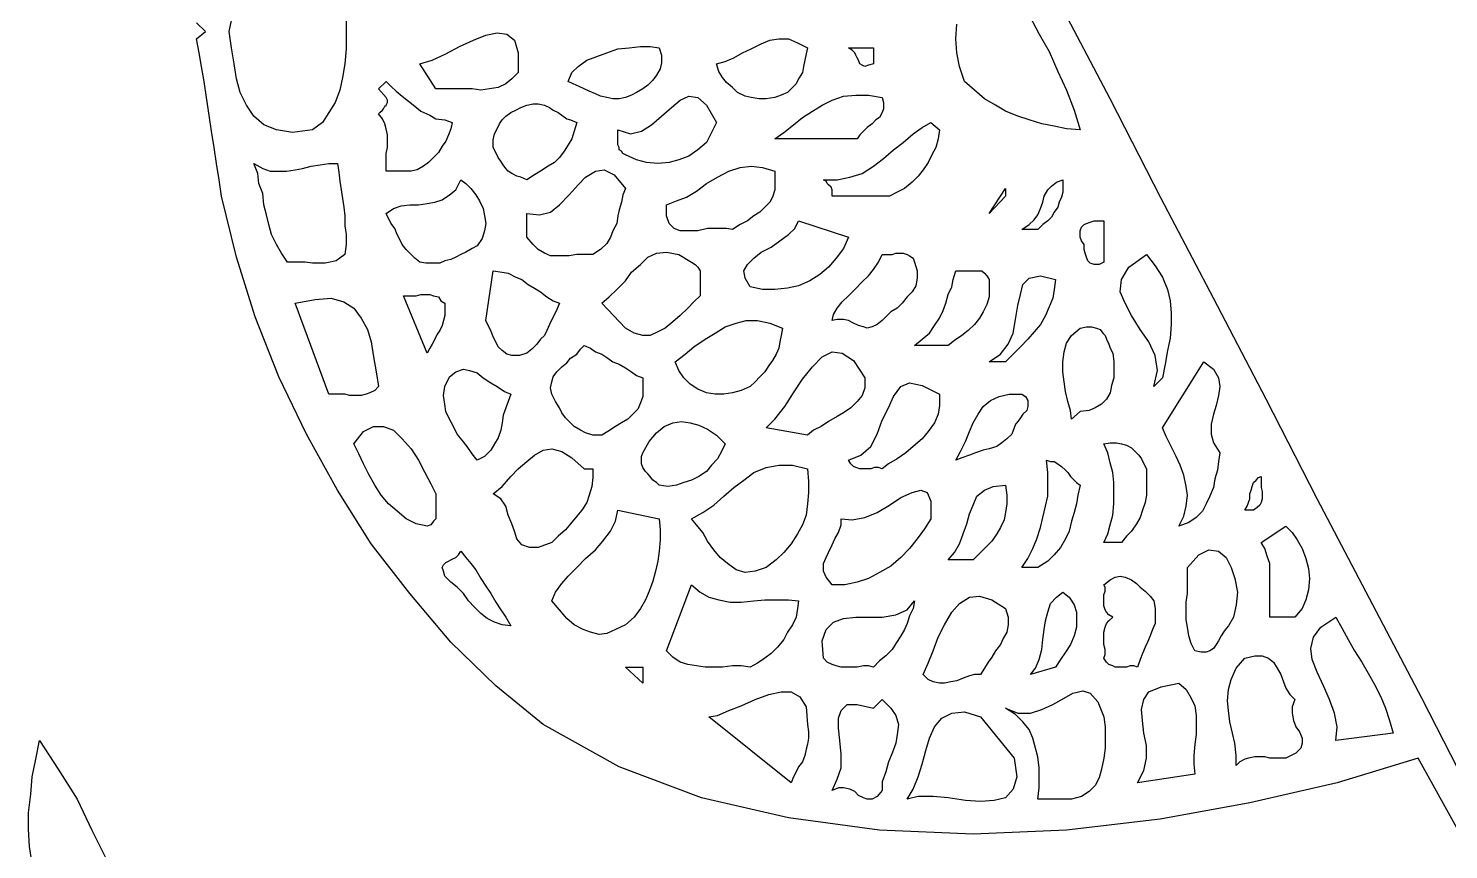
# Model space of a CAD drawing. Extents: x 0.02 to 6.9, y 0.03 to 9.01.
# Drawn here: x 4.54 to 5.679, y 0.998 to 1.657 of the extents above; entities that cross this region are included whole.
import ezdxf

# ---------------------------------------------------------------- set-up
doc = ezdxf.new("R2010")
doc.units = 0
doc.layers.add('1', color=7, linetype='Continuous')

msp = doc.modelspace()

# ---------------------------------------------------------------- linework, layer by layer
for points in [[(5.686, 1.016), (5.655, 1.072), (5.59, 1.052), (5.52, 1.036), (5.448, 1.023), (5.373, 1.014), (5.298, 1.011), (5.223, 1.014), (5.15, 1.024), (5.08, 1.04), (5.014, 1.065), (4.953, 1.099), (4.915, 1.13), (4.879, 1.165), (4.846, 1.204), (4.815, 1.244), (4.788, 1.287), (4.763, 1.332), (4.741, 1.378), (4.722, 1.426), (4.707, 1.474), (4.695, 1.523), (4.693, 1.536), (4.691, 1.549), (4.689, 1.562), (4.687, 1.575), (4.685, 1.588), (4.683, 1.602), (4.681, 1.615), (4.679, 1.627), (4.677, 1.638), (4.675, 1.649), (4.682, 1.655), (4.675, 1.662)], [(4.543, 0.987), (4.541, 1.001), (4.54, 1.015), (4.54, 1.028), (4.542, 1.043), (4.543, 1.057), (4.546, 1.071), (4.549, 1.086), (4.564, 1.063), (4.579, 1.039), (4.591, 1.014), (4.604, 0.988)]]:
    msp.add_lwpolyline(points)
at = {"layer": '1'}
for points in [[(4.795, 1.664), (4.795, 1.652), (4.795, 1.641), (4.794, 1.629), (4.792, 1.618), (4.79, 1.608), (4.786, 1.598), (4.781, 1.59), (4.776, 1.582), (4.768, 1.576), (4.752, 1.574), (4.739, 1.576), (4.729, 1.58), (4.721, 1.587), (4.715, 1.596), (4.71, 1.606), (4.707, 1.617), (4.705, 1.629), (4.703, 1.642), (4.701, 1.655), (4.708, 1.688)], [(5.699, 1.04), (5.658, 1.12), (5.616, 1.2), (5.574, 1.28), (5.533, 1.36), (5.491, 1.441), (5.449, 1.521), (5.408, 1.601), (5.366, 1.681)], [(5.343, 1.668), (5.351, 1.653), (5.359, 1.639), (5.366, 1.623), (5.373, 1.608), (5.379, 1.592), (5.384, 1.576), (5.373, 1.577), (5.363, 1.579), (5.353, 1.581), (5.343, 1.584), (5.334, 1.587), (5.324, 1.591), (5.316, 1.596), (5.307, 1.601), (5.299, 1.608), (5.291, 1.615), (5.287, 1.627), (5.285, 1.638), (5.284, 1.649), (5.285, 1.661)], [(4.933, 1.622), (4.928, 1.617), (4.923, 1.613), (4.917, 1.61), (4.91, 1.609), (4.903, 1.608), (4.896, 1.609), (4.889, 1.609), (4.881, 1.609), (4.874, 1.609), (4.867, 1.609), (4.854, 1.629), (4.864, 1.632), (4.875, 1.637), (4.886, 1.643), (4.897, 1.648), (4.907, 1.652), (4.916, 1.654), (4.924, 1.653), (4.93, 1.648), (4.933, 1.638), (4.933, 1.622)], [(5.046, 1.642), (5.048, 1.636), (5.048, 1.63), (5.047, 1.625), (5.044, 1.62), (5.041, 1.616), (5.037, 1.612), (5.033, 1.609), (5.028, 1.606), (5.024, 1.604), (5.019, 1.602), (5.014, 1.601), (5.009, 1.601), (5.004, 1.602), (4.999, 1.603), (4.995, 1.605), (4.99, 1.607), (4.986, 1.609), (4.982, 1.611), (4.977, 1.613), (4.973, 1.615), (4.976, 1.622), (4.981, 1.627), (4.988, 1.632), (4.996, 1.635), (5.004, 1.638), (5.013, 1.641), (5.022, 1.642), (5.031, 1.643), (5.039, 1.643), (5.046, 1.642)], [(5.165, 1.642), (5.164, 1.637), (5.163, 1.632), (5.162, 1.627), (5.161, 1.622), (5.158, 1.617), (5.156, 1.613), (5.152, 1.609), (5.149, 1.606), (5.144, 1.604), (5.139, 1.602), (5.132, 1.601), (5.126, 1.601), (5.12, 1.602), (5.115, 1.603), (5.109, 1.606), (5.105, 1.61), (5.1, 1.614), (5.097, 1.618), (5.094, 1.623), (5.092, 1.629), (5.099, 1.631), (5.106, 1.634), (5.113, 1.638), (5.12, 1.641), (5.128, 1.645), (5.135, 1.648), (5.142, 1.649), (5.15, 1.649), (5.157, 1.646), (5.165, 1.642)], [(5.218, 1.629), (5.214, 1.628), (5.211, 1.627), (5.209, 1.628), (5.207, 1.629), (5.206, 1.632), (5.205, 1.634), (5.204, 1.636), (5.203, 1.638), (5.201, 1.64), (5.198, 1.642), (5.218, 1.642), (5.218, 1.629)], [(4.88, 1.582), (4.879, 1.577), (4.877, 1.572), (4.875, 1.567), (4.872, 1.563), (4.869, 1.558), (4.865, 1.554), (4.861, 1.55), (4.857, 1.547), (4.852, 1.544), (4.847, 1.543), (4.827, 1.543), (4.827, 1.547), (4.827, 1.552), (4.827, 1.557), (4.828, 1.562), (4.828, 1.567), (4.828, 1.572), (4.827, 1.577), (4.826, 1.581), (4.824, 1.585), (4.821, 1.589), (4.822, 1.59), (4.824, 1.592), (4.825, 1.593), (4.826, 1.595), (4.827, 1.596), (4.828, 1.598), (4.828, 1.6), (4.827, 1.602), (4.821, 1.609), (4.827, 1.615), (4.831, 1.611), (4.835, 1.607), (4.84, 1.603), (4.845, 1.599), (4.85, 1.595), (4.855, 1.591), (4.862, 1.588), (4.867, 1.585), (4.874, 1.584), (4.88, 1.582)], [(4.98, 1.582), (4.978, 1.575), (4.976, 1.569), (4.973, 1.564), (4.97, 1.559), (4.966, 1.554), (4.962, 1.55), (4.957, 1.547), (4.951, 1.543), (4.946, 1.54), (4.94, 1.536), (4.935, 1.538), (4.932, 1.539), (4.928, 1.541), (4.925, 1.543), (4.923, 1.545), (4.921, 1.548), (4.919, 1.551), (4.917, 1.554), (4.915, 1.558), (4.913, 1.562), (4.913, 1.568), (4.914, 1.573), (4.916, 1.577), (4.918, 1.581), (4.92, 1.584), (4.923, 1.587), (4.927, 1.59), (4.931, 1.592), (4.935, 1.594), (4.94, 1.596), (4.945, 1.597), (4.949, 1.597), (4.954, 1.596), (4.958, 1.594), (4.961, 1.592), (4.965, 1.59), (4.968, 1.588), (4.972, 1.585), (4.975, 1.584), (4.98, 1.582)], [(5.092, 1.582), (5.088, 1.574), (5.084, 1.566), (5.077, 1.56), (5.07, 1.555), (5.062, 1.552), (5.054, 1.55), (5.045, 1.549), (5.036, 1.55), (5.028, 1.552), (5.019, 1.556), (5.017, 1.557), (5.016, 1.559), (5.014, 1.56), (5.014, 1.562), (5.013, 1.564), (5.013, 1.567), (5.013, 1.57), (5.013, 1.573), (5.013, 1.576), (5.023, 1.573), (5.032, 1.575), (5.04, 1.58), (5.048, 1.587), (5.056, 1.594), (5.063, 1.6), (5.07, 1.603), (5.077, 1.602), (5.084, 1.596), (5.092, 1.582)], [(5.225, 1.602), (5.226, 1.598), (5.226, 1.593), (5.225, 1.59), (5.223, 1.586), (5.22, 1.584), (5.217, 1.581), (5.213, 1.578), (5.21, 1.575), (5.207, 1.572), (5.205, 1.569), (5.139, 1.569), (5.146, 1.574), (5.154, 1.58), (5.161, 1.586), (5.169, 1.591), (5.177, 1.596), (5.185, 1.6), (5.194, 1.603), (5.204, 1.604), (5.214, 1.604), (5.225, 1.602)], [(5.271, 1.576), (5.27, 1.569), (5.268, 1.562), (5.265, 1.556), (5.262, 1.55), (5.258, 1.544), (5.254, 1.539), (5.249, 1.534), (5.243, 1.529), (5.237, 1.526), (5.231, 1.523), (5.185, 1.523), (5.185, 1.525), (5.185, 1.527), (5.185, 1.528), (5.184, 1.53), (5.182, 1.532), (5.181, 1.533), (5.18, 1.535), (5.178, 1.536), (5.189, 1.536), (5.199, 1.538), (5.209, 1.541), (5.218, 1.547), (5.226, 1.553), (5.234, 1.56), (5.242, 1.566), (5.25, 1.573), (5.257, 1.578), (5.264, 1.582), (5.271, 1.576)], [(4.788, 1.549), (4.789, 1.542), (4.79, 1.535), (4.791, 1.528), (4.792, 1.521), (4.793, 1.514), (4.794, 1.507), (4.794, 1.499), (4.795, 1.492), (4.795, 1.484), (4.794, 1.476), (4.79, 1.473), (4.787, 1.471), (4.782, 1.47), (4.778, 1.469), (4.773, 1.469), (4.768, 1.469), (4.762, 1.47), (4.757, 1.47), (4.752, 1.47), (4.748, 1.47), (4.743, 1.477), (4.739, 1.484), (4.735, 1.492), (4.733, 1.5), (4.731, 1.508), (4.729, 1.516), (4.728, 1.525), (4.725, 1.533), (4.724, 1.541), (4.721, 1.549), (4.728, 1.545), (4.734, 1.543), (4.74, 1.543), (4.747, 1.543), (4.754, 1.544), (4.76, 1.545), (4.767, 1.547), (4.774, 1.548), (4.781, 1.549), (4.788, 1.549)], [(5.019, 1.529), (5.017, 1.524), (5.016, 1.518), (5.014, 1.512), (5.013, 1.507), (5.012, 1.501), (5.009, 1.495), (5.007, 1.49), (5.004, 1.485), (4.999, 1.48), (4.993, 1.476), (4.986, 1.476), (4.98, 1.476), (4.974, 1.475), (4.968, 1.475), (4.963, 1.475), (4.959, 1.475), (4.954, 1.477), (4.949, 1.48), (4.945, 1.484), (4.94, 1.49), (4.94, 1.509), (4.95, 1.508), (4.959, 1.51), (4.966, 1.516), (4.974, 1.524), (4.981, 1.532), (4.987, 1.538), (4.995, 1.543), (5.002, 1.544), (5.01, 1.54), (5.019, 1.529)], [(5.139, 1.543), (5.139, 1.535), (5.139, 1.528), (5.137, 1.522), (5.135, 1.518), (5.131, 1.514), (5.127, 1.51), (5.122, 1.507), (5.117, 1.503), (5.111, 1.5), (5.105, 1.496), (5.1, 1.497), (5.093, 1.497), (5.085, 1.497), (5.077, 1.495), (5.07, 1.495), (5.063, 1.495), (5.058, 1.497), (5.054, 1.501), (5.052, 1.507), (5.052, 1.516), (5.06, 1.519), (5.068, 1.522), (5.076, 1.527), (5.084, 1.533), (5.093, 1.538), (5.102, 1.543), (5.111, 1.546), (5.12, 1.547), (5.129, 1.546), (5.139, 1.543)], [(4.9, 1.483), (4.896, 1.481), (4.891, 1.478), (4.887, 1.476), (4.883, 1.474), (4.879, 1.472), (4.874, 1.471), (4.87, 1.469), (4.865, 1.469), (4.859, 1.469), (4.854, 1.47), (4.85, 1.473), (4.846, 1.477), (4.843, 1.48), (4.84, 1.484), (4.838, 1.488), (4.836, 1.492), (4.834, 1.497), (4.831, 1.501), (4.829, 1.505), (4.827, 1.509), (4.833, 1.513), (4.839, 1.515), (4.846, 1.516), (4.853, 1.516), (4.86, 1.517), (4.866, 1.518), (4.872, 1.52), (4.878, 1.524), (4.883, 1.528), (4.887, 1.536), (4.891, 1.533), (4.895, 1.529), (4.899, 1.524), (4.902, 1.519), (4.905, 1.513), (4.906, 1.507), (4.907, 1.501), (4.906, 1.495), (4.904, 1.489), (4.9, 1.483)], [(5.311, 1.509), (5.324, 1.529), (5.324, 1.523), (5.311, 1.509)], [(5.37, 1.536), (5.37, 1.531), (5.37, 1.526), (5.369, 1.522), (5.367, 1.518), (5.366, 1.514), (5.363, 1.51), (5.361, 1.506), (5.358, 1.503), (5.354, 1.5), (5.35, 1.496), (5.337, 1.496), (5.343, 1.5), (5.347, 1.504), (5.35, 1.508), (5.352, 1.513), (5.354, 1.518), (5.355, 1.523), (5.358, 1.528), (5.361, 1.531), (5.365, 1.534), (5.37, 1.536)], [(5.198, 1.49), (5.194, 1.481), (5.188, 1.473), (5.182, 1.466), (5.175, 1.46), (5.167, 1.455), (5.158, 1.451), (5.149, 1.449), (5.139, 1.448), (5.129, 1.448), (5.119, 1.45), (5.115, 1.457), (5.114, 1.463), (5.117, 1.468), (5.122, 1.473), (5.128, 1.478), (5.136, 1.482), (5.143, 1.487), (5.15, 1.492), (5.155, 1.497), (5.158, 1.503), (5.198, 1.49)], [(5.403, 1.47), (5.399, 1.468), (5.395, 1.468), (5.392, 1.469), (5.39, 1.471), (5.389, 1.474), (5.388, 1.477), (5.387, 1.48), (5.387, 1.484), (5.385, 1.487), (5.384, 1.49), (5.384, 1.493), (5.384, 1.495), (5.385, 1.498), (5.387, 1.5), (5.389, 1.501), (5.392, 1.502), (5.395, 1.503), (5.398, 1.503), (5.401, 1.503), (5.403, 1.503), (5.403, 1.47)], [(5.079, 1.443), (5.074, 1.438), (5.069, 1.433), (5.063, 1.427), (5.057, 1.422), (5.051, 1.417), (5.045, 1.414), (5.039, 1.411), (5.033, 1.411), (5.026, 1.413), (5.019, 1.417), (5, 1.437), (5.006, 1.442), (5.012, 1.448), (5.019, 1.455), (5.024, 1.462), (5.031, 1.468), (5.037, 1.474), (5.044, 1.477), (5.052, 1.478), (5.062, 1.476), (5.072, 1.47), (5.075, 1.468), (5.077, 1.466), (5.079, 1.463), (5.079, 1.461), (5.079, 1.458), (5.079, 1.455), (5.079, 1.452), (5.079, 1.449), (5.079, 1.446), (5.079, 1.443)], [(5.251, 1.47), (5.253, 1.463), (5.253, 1.457), (5.252, 1.451), (5.249, 1.446), (5.245, 1.442), (5.241, 1.437), (5.237, 1.433), (5.232, 1.43), (5.228, 1.426), (5.225, 1.423), (5.221, 1.42), (5.217, 1.418), (5.213, 1.417), (5.21, 1.418), (5.206, 1.419), (5.202, 1.421), (5.198, 1.423), (5.194, 1.424), (5.189, 1.424), (5.185, 1.423), (5.186, 1.428), (5.189, 1.433), (5.193, 1.438), (5.198, 1.443), (5.203, 1.448), (5.209, 1.454), (5.214, 1.459), (5.218, 1.464), (5.222, 1.47), (5.225, 1.476), (5.228, 1.476), (5.23, 1.476), (5.233, 1.476), (5.236, 1.477), (5.24, 1.477), (5.242, 1.477), (5.245, 1.476), (5.247, 1.475), (5.25, 1.473), (5.251, 1.47)], [(5.45, 1.377), (5.443, 1.37), (5.446, 1.383), (5.444, 1.395), (5.439, 1.406), (5.432, 1.416), (5.425, 1.427), (5.42, 1.437), (5.416, 1.446), (5.417, 1.456), (5.423, 1.466), (5.437, 1.476), (5.444, 1.467), (5.45, 1.458), (5.454, 1.448), (5.456, 1.439), (5.457, 1.429), (5.457, 1.42), (5.456, 1.409), (5.454, 1.399), (5.452, 1.388), (5.45, 1.377)], [(4.966, 1.437), (4.964, 1.432), (4.962, 1.428), (4.96, 1.424), (4.958, 1.42), (4.956, 1.415), (4.954, 1.411), (4.951, 1.408), (4.948, 1.404), (4.944, 1.4), (4.94, 1.397), (4.934, 1.395), (4.928, 1.395), (4.924, 1.396), (4.92, 1.399), (4.917, 1.402), (4.915, 1.406), (4.913, 1.41), (4.911, 1.415), (4.909, 1.419), (4.907, 1.423), (4.913, 1.463), (4.92, 1.462), (4.925, 1.461), (4.931, 1.458), (4.936, 1.456), (4.941, 1.452), (4.946, 1.449), (4.951, 1.446), (4.956, 1.442), (4.961, 1.439), (4.966, 1.437)], [(5.311, 1.456), (5.311, 1.449), (5.311, 1.442), (5.309, 1.436), (5.306, 1.43), (5.303, 1.425), (5.299, 1.42), (5.294, 1.415), (5.289, 1.411), (5.283, 1.407), (5.278, 1.403), (5.251, 1.403), (5.257, 1.408), (5.263, 1.413), (5.267, 1.419), (5.271, 1.425), (5.274, 1.431), (5.276, 1.437), (5.278, 1.444), (5.281, 1.45), (5.282, 1.456), (5.284, 1.463), (5.287, 1.463), (5.29, 1.463), (5.293, 1.463), (5.296, 1.463), (5.299, 1.463), (5.302, 1.463), (5.305, 1.463), (5.307, 1.461), (5.309, 1.459), (5.311, 1.456)], [(5.364, 1.456), (5.363, 1.448), (5.362, 1.441), (5.359, 1.434), (5.356, 1.427), (5.352, 1.42), (5.347, 1.414), (5.342, 1.408), (5.336, 1.402), (5.33, 1.396), (5.324, 1.39), (5.311, 1.39), (5.32, 1.396), (5.326, 1.404), (5.33, 1.413), (5.332, 1.424), (5.334, 1.435), (5.336, 1.444), (5.338, 1.452), (5.343, 1.457), (5.352, 1.459), (5.364, 1.456)], [(4.821, 1.37), (4.818, 1.367), (4.814, 1.365), (4.811, 1.364), (4.807, 1.363), (4.802, 1.363), (4.798, 1.363), (4.794, 1.364), (4.789, 1.364), (4.785, 1.364), (4.781, 1.364), (4.754, 1.437), (4.77, 1.44), (4.783, 1.441), (4.793, 1.438), (4.801, 1.433), (4.807, 1.425), (4.812, 1.416), (4.815, 1.406), (4.817, 1.394), (4.819, 1.382), (4.821, 1.37)], [(4.874, 1.437), (4.874, 1.432), (4.874, 1.427), (4.873, 1.423), (4.872, 1.419), (4.87, 1.415), (4.868, 1.412), (4.866, 1.408), (4.864, 1.404), (4.862, 1.401), (4.86, 1.397), (4.841, 1.443), (4.844, 1.443), (4.848, 1.443), (4.851, 1.443), (4.855, 1.444), (4.859, 1.444), (4.862, 1.444), (4.865, 1.443), (4.869, 1.442), (4.871, 1.439), (4.874, 1.437)], [(5.145, 1.417), (5.144, 1.411), (5.143, 1.406), (5.142, 1.401), (5.14, 1.396), (5.137, 1.391), (5.134, 1.387), (5.131, 1.382), (5.127, 1.378), (5.123, 1.374), (5.119, 1.37), (5.112, 1.367), (5.105, 1.365), (5.098, 1.364), (5.091, 1.364), (5.084, 1.365), (5.077, 1.368), (5.071, 1.372), (5.066, 1.377), (5.062, 1.383), (5.059, 1.39), (5.067, 1.396), (5.074, 1.402), (5.083, 1.408), (5.091, 1.413), (5.099, 1.418), (5.108, 1.421), (5.116, 1.423), (5.125, 1.423), (5.135, 1.421), (5.145, 1.417)], [(5.41, 1.397), (5.411, 1.39), (5.411, 1.384), (5.411, 1.377), (5.409, 1.371), (5.408, 1.365), (5.405, 1.36), (5.401, 1.356), (5.396, 1.353), (5.391, 1.351), (5.384, 1.35), (5.377, 1.344), (5.376, 1.351), (5.374, 1.358), (5.372, 1.366), (5.371, 1.374), (5.37, 1.382), (5.37, 1.39), (5.371, 1.398), (5.373, 1.405), (5.377, 1.411), (5.384, 1.417), (5.389, 1.418), (5.393, 1.418), (5.397, 1.417), (5.4, 1.416), (5.402, 1.413), (5.404, 1.411), (5.405, 1.408), (5.407, 1.404), (5.408, 1.401), (5.41, 1.397)], [(5.033, 1.377), (5.033, 1.369), (5.033, 1.362), (5.031, 1.357), (5.029, 1.352), (5.025, 1.348), (5.021, 1.344), (5.016, 1.341), (5.011, 1.338), (5.005, 1.334), (5, 1.331), (4.993, 1.331), (4.987, 1.333), (4.983, 1.335), (4.978, 1.338), (4.975, 1.341), (4.971, 1.345), (4.968, 1.349), (4.966, 1.353), (4.963, 1.358), (4.96, 1.364), (4.959, 1.369), (4.96, 1.374), (4.961, 1.378), (4.964, 1.382), (4.968, 1.386), (4.972, 1.389), (4.975, 1.393), (4.98, 1.396), (4.983, 1.4), (4.986, 1.403), (4.991, 1.401), (4.995, 1.398), (5, 1.396), (5.005, 1.393), (5.009, 1.39), (5.014, 1.388), (5.019, 1.385), (5.024, 1.382), (5.028, 1.379), (5.033, 1.377)], [(5.211, 1.377), (5.211, 1.369), (5.209, 1.363), (5.205, 1.358), (5.2, 1.353), (5.194, 1.349), (5.189, 1.346), (5.182, 1.342), (5.176, 1.338), (5.17, 1.335), (5.165, 1.331), (5.132, 1.337), (5.139, 1.344), (5.147, 1.354), (5.154, 1.365), (5.161, 1.376), (5.169, 1.386), (5.177, 1.394), (5.185, 1.398), (5.193, 1.397), (5.202, 1.391), (5.211, 1.377)], [(4.927, 1.364), (4.925, 1.358), (4.923, 1.353), (4.921, 1.347), (4.92, 1.341), (4.919, 1.335), (4.917, 1.329), (4.914, 1.324), (4.911, 1.319), (4.906, 1.314), (4.9, 1.311), (4.896, 1.316), (4.892, 1.322), (4.888, 1.327), (4.884, 1.332), (4.881, 1.338), (4.878, 1.344), (4.875, 1.35), (4.874, 1.356), (4.873, 1.363), (4.874, 1.37), (4.878, 1.378), (4.883, 1.382), (4.889, 1.384), (4.894, 1.383), (4.9, 1.381), (4.905, 1.377), (4.911, 1.373), (4.916, 1.37), (4.922, 1.366), (4.927, 1.364)], [(5.496, 1.317), (5.495, 1.31), (5.494, 1.303), (5.492, 1.296), (5.491, 1.289), (5.488, 1.282), (5.485, 1.276), (5.482, 1.27), (5.477, 1.265), (5.471, 1.261), (5.463, 1.258), (5.467, 1.266), (5.469, 1.274), (5.47, 1.283), (5.469, 1.29), (5.467, 1.299), (5.464, 1.307), (5.461, 1.314), (5.457, 1.322), (5.453, 1.33), (5.45, 1.337), (5.483, 1.39), (5.491, 1.384), (5.495, 1.377), (5.496, 1.37), (5.495, 1.363), (5.493, 1.355), (5.491, 1.348), (5.489, 1.34), (5.489, 1.332), (5.491, 1.325), (5.496, 1.317)], [(5.271, 1.364), (5.271, 1.355), (5.27, 1.348), (5.267, 1.341), (5.262, 1.334), (5.257, 1.328), (5.25, 1.322), (5.244, 1.317), (5.237, 1.312), (5.23, 1.308), (5.225, 1.304), (5.222, 1.305), (5.219, 1.305), (5.216, 1.304), (5.213, 1.304), (5.21, 1.304), (5.207, 1.304), (5.204, 1.305), (5.202, 1.306), (5.2, 1.308), (5.198, 1.311), (5.208, 1.315), (5.216, 1.322), (5.221, 1.332), (5.225, 1.343), (5.23, 1.353), (5.234, 1.362), (5.24, 1.37), (5.247, 1.373), (5.257, 1.371), (5.271, 1.364)], [(5.331, 1.337), (5.329, 1.332), (5.325, 1.328), (5.321, 1.325), (5.317, 1.322), (5.311, 1.32), (5.306, 1.319), (5.3, 1.317), (5.295, 1.315), (5.289, 1.313), (5.284, 1.311), (5.288, 1.318), (5.292, 1.326), (5.295, 1.334), (5.298, 1.341), (5.302, 1.348), (5.306, 1.354), (5.312, 1.359), (5.319, 1.362), (5.327, 1.364), (5.337, 1.364), (5.34, 1.362), (5.342, 1.359), (5.342, 1.356), (5.342, 1.354), (5.341, 1.351), (5.338, 1.348), (5.336, 1.345), (5.334, 1.342), (5.332, 1.34), (5.331, 1.337)], [(4.867, 1.284), (4.867, 1.281), (4.867, 1.278), (4.867, 1.276), (4.867, 1.273), (4.867, 1.269), (4.867, 1.266), (4.867, 1.264), (4.865, 1.262), (4.863, 1.259), (4.86, 1.258), (4.851, 1.26), (4.843, 1.264), (4.836, 1.27), (4.829, 1.276), (4.823, 1.283), (4.818, 1.291), (4.813, 1.3), (4.809, 1.308), (4.805, 1.316), (4.801, 1.324), (4.809, 1.334), (4.817, 1.338), (4.825, 1.338), (4.833, 1.335), (4.84, 1.328), (4.847, 1.32), (4.853, 1.311), (4.858, 1.301), (4.863, 1.292), (4.867, 1.284)], [(5.099, 1.324), (5.096, 1.318), (5.093, 1.312), (5.088, 1.307), (5.084, 1.302), (5.078, 1.298), (5.072, 1.295), (5.066, 1.293), (5.06, 1.291), (5.053, 1.29), (5.046, 1.291), (5.044, 1.293), (5.041, 1.295), (5.039, 1.298), (5.037, 1.3), (5.035, 1.302), (5.033, 1.305), (5.032, 1.308), (5.032, 1.311), (5.032, 1.314), (5.033, 1.317), (5.038, 1.326), (5.044, 1.333), (5.05, 1.338), (5.057, 1.341), (5.064, 1.342), (5.071, 1.341), (5.078, 1.339), (5.085, 1.336), (5.092, 1.331), (5.099, 1.324)], [(5.437, 1.304), (5.437, 1.297), (5.437, 1.29), (5.437, 1.283), (5.436, 1.277), (5.434, 1.271), (5.432, 1.265), (5.429, 1.26), (5.425, 1.254), (5.421, 1.25), (5.417, 1.245), (5.403, 1.245), (5.406, 1.252), (5.408, 1.259), (5.41, 1.267), (5.411, 1.276), (5.411, 1.284), (5.411, 1.293), (5.41, 1.301), (5.408, 1.309), (5.406, 1.317), (5.403, 1.324), (5.408, 1.325), (5.413, 1.325), (5.417, 1.324), (5.421, 1.323), (5.425, 1.321), (5.428, 1.318), (5.431, 1.315), (5.433, 1.312), (5.435, 1.308), (5.437, 1.304)], [(4.993, 1.304), (4.993, 1.297), (4.992, 1.29), (4.99, 1.283), (4.988, 1.277), (4.984, 1.271), (4.98, 1.266), (4.975, 1.26), (4.971, 1.255), (4.965, 1.25), (4.96, 1.245), (4.949, 1.241), (4.942, 1.241), (4.936, 1.243), (4.932, 1.248), (4.93, 1.254), (4.928, 1.26), (4.925, 1.267), (4.923, 1.274), (4.919, 1.28), (4.913, 1.284), (4.92, 1.29), (4.927, 1.298), (4.933, 1.304), (4.94, 1.31), (4.946, 1.315), (4.953, 1.319), (4.96, 1.32), (4.968, 1.318), (4.976, 1.313), (4.986, 1.304), (4.993, 1.304)], [(5.384, 1.291), (5.382, 1.283), (5.381, 1.276), (5.379, 1.269), (5.377, 1.262), (5.375, 1.254), (5.372, 1.248), (5.368, 1.241), (5.363, 1.235), (5.358, 1.23), (5.35, 1.225), (5.337, 1.225), (5.342, 1.232), (5.346, 1.24), (5.349, 1.248), (5.352, 1.257), (5.354, 1.265), (5.356, 1.274), (5.358, 1.282), (5.358, 1.292), (5.358, 1.301), (5.357, 1.311), (5.36, 1.31), (5.363, 1.31), (5.366, 1.308), (5.369, 1.306), (5.372, 1.303), (5.374, 1.301), (5.376, 1.298), (5.379, 1.295), (5.381, 1.293), (5.384, 1.291)], [(5.165, 1.304), (5.166, 1.294), (5.166, 1.285), (5.165, 1.276), (5.164, 1.267), (5.161, 1.259), (5.157, 1.252), (5.152, 1.244), (5.146, 1.237), (5.14, 1.231), (5.132, 1.225), (5.123, 1.222), (5.115, 1.221), (5.108, 1.223), (5.101, 1.228), (5.095, 1.233), (5.09, 1.239), (5.085, 1.246), (5.081, 1.253), (5.076, 1.259), (5.072, 1.264), (5.081, 1.269), (5.09, 1.275), (5.098, 1.282), (5.106, 1.289), (5.114, 1.295), (5.122, 1.301), (5.132, 1.305), (5.142, 1.307), (5.153, 1.307), (5.165, 1.304)], [(5.324, 1.291), (5.325, 1.283), (5.325, 1.276), (5.324, 1.269), (5.323, 1.263), (5.32, 1.257), (5.317, 1.252), (5.313, 1.246), (5.308, 1.241), (5.303, 1.236), (5.298, 1.231), (5.278, 1.231), (5.283, 1.237), (5.287, 1.244), (5.29, 1.252), (5.293, 1.26), (5.295, 1.268), (5.298, 1.275), (5.301, 1.282), (5.307, 1.287), (5.314, 1.29), (5.324, 1.291)], [(5.529, 1.298), (5.529, 1.295), (5.529, 1.292), (5.529, 1.289), (5.53, 1.286), (5.53, 1.283), (5.53, 1.28), (5.529, 1.277), (5.528, 1.275), (5.526, 1.273), (5.523, 1.271), (5.516, 1.271), (5.518, 1.274), (5.519, 1.277), (5.52, 1.28), (5.52, 1.284), (5.521, 1.287), (5.522, 1.29), (5.523, 1.293), (5.525, 1.295), (5.527, 1.297), (5.529, 1.298)], [(5.264, 1.264), (5.259, 1.256), (5.253, 1.248), (5.247, 1.24), (5.24, 1.233), (5.232, 1.226), (5.223, 1.221), (5.214, 1.216), (5.205, 1.213), (5.195, 1.211), (5.185, 1.211), (5.18, 1.217), (5.178, 1.222), (5.178, 1.228), (5.18, 1.233), (5.182, 1.237), (5.185, 1.243), (5.187, 1.248), (5.19, 1.253), (5.192, 1.259), (5.192, 1.264), (5.201, 1.263), (5.211, 1.265), (5.221, 1.269), (5.231, 1.275), (5.24, 1.281), (5.249, 1.285), (5.256, 1.287), (5.261, 1.285), (5.264, 1.278), (5.264, 1.264)], [(5.046, 1.264), (5.047, 1.255), (5.047, 1.247), (5.046, 1.238), (5.045, 1.23), (5.043, 1.221), (5.041, 1.214), (5.038, 1.206), (5.035, 1.199), (5.031, 1.192), (5.026, 1.185), (5.019, 1.179), (5.011, 1.175), (5.004, 1.172), (4.998, 1.171), (4.991, 1.173), (4.985, 1.175), (4.978, 1.179), (4.972, 1.184), (4.966, 1.191), (4.96, 1.198), (4.963, 1.205), (4.968, 1.212), (4.973, 1.218), (4.98, 1.225), (4.987, 1.232), (4.995, 1.239), (5.001, 1.246), (5.007, 1.254), (5.011, 1.262), (5.013, 1.271), (5.046, 1.264)], [(5.556, 1.185), (5.536, 1.185), (5.536, 1.191), (5.536, 1.197), (5.536, 1.204), (5.536, 1.21), (5.536, 1.216), (5.536, 1.223), (5.536, 1.228), (5.534, 1.234), (5.532, 1.24), (5.529, 1.245), (5.549, 1.258), (5.554, 1.253), (5.558, 1.247), (5.562, 1.24), (5.565, 1.232), (5.567, 1.224), (5.568, 1.216), (5.567, 1.207), (5.565, 1.199), (5.562, 1.192), (5.556, 1.185)], [(4.927, 1.178), (4.92, 1.179), (4.914, 1.181), (4.908, 1.184), (4.903, 1.188), (4.898, 1.193), (4.893, 1.198), (4.889, 1.204), (4.884, 1.209), (4.879, 1.213), (4.874, 1.218), (4.873, 1.222), (4.872, 1.225), (4.873, 1.227), (4.875, 1.229), (4.877, 1.23), (4.879, 1.231), (4.881, 1.232), (4.883, 1.233), (4.885, 1.235), (4.887, 1.238), (4.891, 1.233), (4.895, 1.228), (4.899, 1.223), (4.903, 1.216), (4.907, 1.21), (4.911, 1.204), (4.915, 1.197), (4.919, 1.191), (4.923, 1.185), (4.927, 1.178)], [(5.503, 1.178), (5.501, 1.176), (5.499, 1.173), (5.497, 1.17), (5.495, 1.166), (5.493, 1.163), (5.491, 1.16), (5.488, 1.158), (5.485, 1.157), (5.481, 1.157), (5.476, 1.158), (5.473, 1.164), (5.471, 1.17), (5.47, 1.177), (5.469, 1.183), (5.469, 1.19), (5.469, 1.197), (5.47, 1.204), (5.47, 1.211), (5.47, 1.218), (5.47, 1.225), (5.479, 1.235), (5.487, 1.239), (5.495, 1.238), (5.501, 1.233), (5.505, 1.225), (5.508, 1.216), (5.51, 1.205), (5.509, 1.195), (5.507, 1.185), (5.503, 1.178)], [(5.158, 1.198), (5.157, 1.192), (5.156, 1.185), (5.153, 1.179), (5.149, 1.173), (5.146, 1.167), (5.141, 1.161), (5.136, 1.156), (5.131, 1.152), (5.125, 1.148), (5.119, 1.145), (5.112, 1.146), (5.105, 1.146), (5.097, 1.145), (5.09, 1.145), (5.083, 1.145), (5.076, 1.146), (5.069, 1.147), (5.063, 1.149), (5.057, 1.153), (5.052, 1.158), (5.072, 1.211), (5.079, 1.205), (5.086, 1.201), (5.094, 1.199), (5.103, 1.197), (5.112, 1.197), (5.122, 1.198), (5.131, 1.199), (5.141, 1.199), (5.15, 1.199), (5.158, 1.198)], [(5.443, 1.198), (5.444, 1.192), (5.444, 1.186), (5.444, 1.18), (5.442, 1.175), (5.44, 1.17), (5.438, 1.165), (5.436, 1.161), (5.434, 1.156), (5.432, 1.151), (5.43, 1.145), (5.427, 1.146), (5.424, 1.146), (5.421, 1.145), (5.418, 1.145), (5.415, 1.145), (5.412, 1.145), (5.41, 1.146), (5.407, 1.147), (5.405, 1.149), (5.403, 1.152), (5.404, 1.155), (5.404, 1.159), (5.403, 1.163), (5.403, 1.166), (5.403, 1.17), (5.403, 1.173), (5.404, 1.177), (5.405, 1.18), (5.407, 1.182), (5.41, 1.185), (5.407, 1.187), (5.405, 1.189), (5.404, 1.191), (5.403, 1.194), (5.403, 1.197), (5.403, 1.2), (5.403, 1.203), (5.404, 1.206), (5.404, 1.209), (5.403, 1.211), (5.408, 1.215), (5.412, 1.217), (5.416, 1.218), (5.42, 1.217), (5.425, 1.215), (5.429, 1.212), (5.432, 1.209), (5.436, 1.206), (5.44, 1.202), (5.443, 1.198)], [(5.251, 1.198), (5.25, 1.192), (5.247, 1.186), (5.245, 1.18), (5.243, 1.175), (5.24, 1.17), (5.236, 1.164), (5.233, 1.159), (5.228, 1.154), (5.223, 1.15), (5.218, 1.145), (5.214, 1.146), (5.21, 1.146), (5.205, 1.145), (5.201, 1.145), (5.197, 1.145), (5.192, 1.145), (5.188, 1.146), (5.185, 1.147), (5.181, 1.149), (5.178, 1.152), (5.177, 1.166), (5.18, 1.175), (5.186, 1.181), (5.194, 1.184), (5.204, 1.185), (5.215, 1.185), (5.225, 1.185), (5.236, 1.187), (5.245, 1.191), (5.251, 1.198)], [(5.324, 1.192), (5.326, 1.185), (5.326, 1.179), (5.325, 1.173), (5.322, 1.168), (5.32, 1.163), (5.316, 1.158), (5.313, 1.153), (5.31, 1.149), (5.307, 1.144), (5.304, 1.139), (5.299, 1.139), (5.295, 1.138), (5.29, 1.136), (5.285, 1.134), (5.28, 1.133), (5.275, 1.132), (5.271, 1.132), (5.266, 1.133), (5.262, 1.135), (5.258, 1.139), (5.262, 1.148), (5.266, 1.158), (5.27, 1.169), (5.275, 1.179), (5.281, 1.189), (5.287, 1.196), (5.295, 1.201), (5.303, 1.202), (5.313, 1.199), (5.324, 1.192)], [(5.364, 1.145), (5.344, 1.139), (5.348, 1.144), (5.351, 1.151), (5.353, 1.159), (5.354, 1.167), (5.355, 1.175), (5.356, 1.182), (5.358, 1.189), (5.36, 1.196), (5.365, 1.201), (5.37, 1.205), (5.375, 1.201), (5.379, 1.195), (5.381, 1.189), (5.381, 1.183), (5.381, 1.177), (5.379, 1.17), (5.376, 1.163), (5.372, 1.157), (5.368, 1.151), (5.364, 1.145)], [(5.635, 1.092), (5.589, 1.086), (5.59, 1.097), (5.588, 1.108), (5.584, 1.119), (5.579, 1.13), (5.574, 1.141), (5.57, 1.151), (5.569, 1.16), (5.571, 1.169), (5.577, 1.177), (5.589, 1.185), (5.594, 1.176), (5.599, 1.167), (5.604, 1.158), (5.61, 1.149), (5.615, 1.14), (5.62, 1.131), (5.625, 1.121), (5.629, 1.112), (5.632, 1.102), (5.635, 1.092)], [(5.556, 1.119), (5.554, 1.113), (5.554, 1.108), (5.555, 1.102), (5.557, 1.097), (5.56, 1.093), (5.562, 1.088), (5.562, 1.084), (5.561, 1.08), (5.557, 1.076), (5.549, 1.072), (5.545, 1.072), (5.541, 1.072), (5.536, 1.072), (5.532, 1.073), (5.528, 1.073), (5.524, 1.073), (5.519, 1.072), (5.516, 1.071), (5.512, 1.069), (5.509, 1.066), (5.509, 1.074), (5.508, 1.084), (5.506, 1.092), (5.504, 1.101), (5.503, 1.11), (5.502, 1.118), (5.503, 1.127), (5.505, 1.135), (5.509, 1.144), (5.516, 1.152), (5.524, 1.154), (5.53, 1.154), (5.535, 1.152), (5.539, 1.149), (5.542, 1.144), (5.545, 1.139), (5.547, 1.133), (5.549, 1.128), (5.552, 1.123), (5.556, 1.119)], [(5.033, 1.132), (5.019, 1.145), (5.033, 1.145), (5.033, 1.132)], [(5.476, 1.059), (5.43, 1.052), (5.435, 1.062), (5.437, 1.072), (5.437, 1.082), (5.435, 1.092), (5.434, 1.102), (5.433, 1.111), (5.435, 1.119), (5.439, 1.125), (5.449, 1.129), (5.463, 1.132), (5.469, 1.127), (5.473, 1.12), (5.476, 1.114), (5.477, 1.106), (5.477, 1.098), (5.477, 1.091), (5.476, 1.083), (5.475, 1.074), (5.475, 1.067), (5.476, 1.059)], [(5.165, 1.099), (5.166, 1.093), (5.166, 1.088), (5.165, 1.083), (5.164, 1.079), (5.163, 1.074), (5.161, 1.069), (5.158, 1.065), (5.156, 1.061), (5.154, 1.057), (5.152, 1.052), (5.086, 1.105), (5.093, 1.106), (5.102, 1.11), (5.112, 1.114), (5.123, 1.119), (5.134, 1.123), (5.144, 1.125), (5.152, 1.125), (5.159, 1.121), (5.164, 1.113), (5.165, 1.099)], [(5.225, 1.119), (5.232, 1.112), (5.236, 1.106), (5.238, 1.099), (5.237, 1.091), (5.236, 1.084), (5.233, 1.076), (5.23, 1.069), (5.228, 1.061), (5.225, 1.053), (5.225, 1.046), (5.221, 1.041), (5.217, 1.039), (5.213, 1.039), (5.21, 1.04), (5.206, 1.042), (5.203, 1.045), (5.199, 1.047), (5.194, 1.048), (5.19, 1.048), (5.185, 1.046), (5.189, 1.055), (5.192, 1.064), (5.192, 1.075), (5.191, 1.086), (5.19, 1.096), (5.19, 1.104), (5.192, 1.11), (5.197, 1.115), (5.205, 1.115), (5.218, 1.112), (5.225, 1.119)], [(5.403, 1.105), (5.404, 1.097), (5.404, 1.089), (5.404, 1.08), (5.403, 1.072), (5.401, 1.063), (5.399, 1.056), (5.396, 1.05), (5.391, 1.045), (5.385, 1.041), (5.377, 1.039), (5.35, 1.039), (5.351, 1.048), (5.351, 1.056), (5.351, 1.064), (5.35, 1.073), (5.348, 1.08), (5.346, 1.088), (5.343, 1.095), (5.338, 1.101), (5.332, 1.107), (5.324, 1.112), (5.334, 1.108), (5.344, 1.108), (5.353, 1.111), (5.362, 1.115), (5.371, 1.12), (5.378, 1.124), (5.386, 1.126), (5.392, 1.124), (5.398, 1.117), (5.403, 1.105)], [(5.331, 1.072), (5.333, 1.057), (5.33, 1.047), (5.324, 1.04), (5.315, 1.038), (5.304, 1.037), (5.292, 1.038), (5.278, 1.04), (5.266, 1.041), (5.254, 1.041), (5.245, 1.039), (5.25, 1.047), (5.254, 1.057), (5.257, 1.067), (5.26, 1.078), (5.263, 1.088), (5.267, 1.097), (5.273, 1.104), (5.281, 1.108), (5.291, 1.109), (5.304, 1.105), (5.331, 1.072)]]:
    msp.add_lwpolyline(points, dxfattribs=at)

doc.saveas('drawing.dxf')
